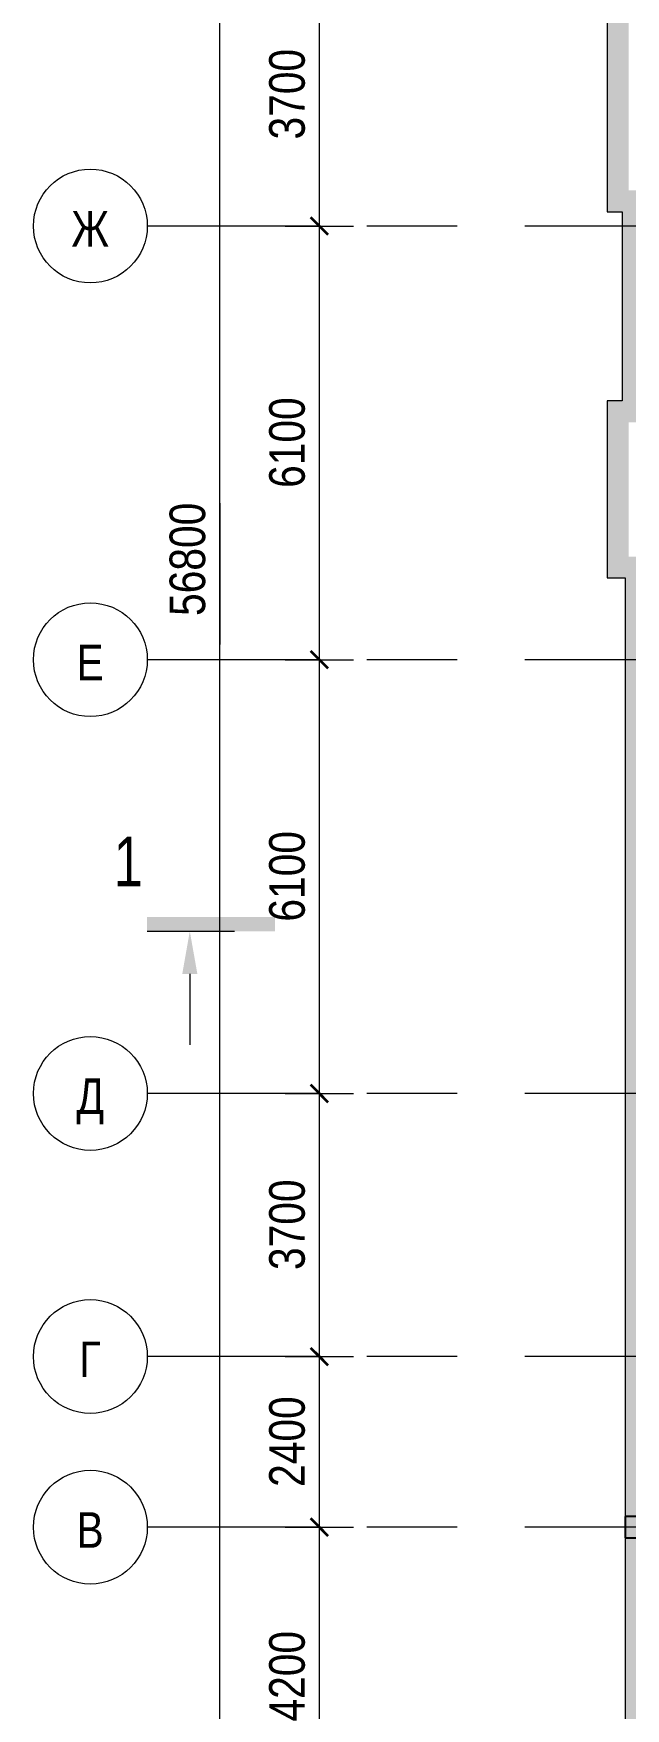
# Model space of a CAD drawing. Header units: millimetres. Extents: x 48966 to 155647, y -43515 to 30475.
# Drawn here: x 48966 to 57289, y -18433 to 5125 of the extents above; entities that cross this region are included whole.
import ezdxf

# ---------------------------------------------------------------- set-up
doc = ezdxf.new("R2010")
doc.units = ezdxf.units.MM
doc.linetypes.add('Осевые', pattern=[6350, 1270, -952.5, 3175, -952.5])
for name, color, linetype, lineweight in [('Колонны', 7, 'Continuous', 9), ('Колонны-1', 7, 'Continuous', 25), ('Оси', 7, 'Continuous', 9), ('Оси-1', 7, 'Continuous', 18), ('Оси-2', 7, 'Осевые', 9), ('Размеры', 7, 'Continuous', 9), ('Размеры-200', 7, 'Continuous', 9), ('Разрезы', 7, 'Continuous', 9), ('Стены', 7, 'Continuous', 9), ('Стены-1', 7, 'Continuous', 18), ('Штриховка разреза-2', 7, 'Continuous', 9)]:
    doc.layers.add(name, color=color, linetype=linetype, lineweight=lineweight)
doc.styles.add('Arial Narrow', font='Arial Narrow.ttf', dxfattribs={"height": 500})
doc.styles.add('Arial_1', font='Arial.ttf', dxfattribs={"width": 0.75, "height": 700})
doc.dimstyles.new('Диагональ_-_2_5_мм_Arial_narrow', dxfattribs={"dimscale": 304.8, "dimtxt": 511.715487, "dimasz": 0.787402, "dimexe": 1.574803, "dimexo": 0.0625, "dimgap": 0.19685, "dimtad": 1, "dimdec": 0, "dimzin": 0, "dimdsep": 46, "dimtxsty": 'Arial Narrow', "dimblk1": 'OBLIQUE', "dimblk2": 'OBLIQUE', "dimsah": 1, "dimcen": 0.09, "dimdle": 1.574803, "dimazin": 0, "dimtfac": 1, "dimtdec": 4, "dimtix": 1, "dimtmove": 0, "dimatfit": 3, "dimfxl": 1.574803, "dimfxlon": 1, "dimtvp": 1, "dimtolj": 1, "dimtzin": 0, "dimarcsym": 2})
doc.dimstyles.new('Диагональ_-_2_5_мм_Arial_narrow_1', dxfattribs={"dimscale": 304.8, "dimtxt": 511.715487, "dimasz": 0.787402, "dimexe": 1.574803, "dimexo": 0.0625, "dimgap": 0.19685, "dimtad": 1, "dimdec": 0, "dimzin": 0, "dimdsep": 46, "dimtxsty": 'Arial Narrow', "dimblk1": 'OBLIQUE', "dimblk2": 'OBLIQUE', "dimsah": 1, "dimcen": 0.09, "dimdle": 1.574803, "dimazin": 0, "dimtfac": 1, "dimtdec": 4, "dimtix": 1, "dimtmove": 1, "dimatfit": 3, "dimfxl": 1.574803, "dimfxlon": 1, "dimtvp": 1, "dimtolj": 1, "dimtzin": 0, "dimarcsym": 2})

# ---------------------------------------------------------------- blocks, each defined once
blk = doc.blocks.new('Колона монолитная38 - Колона монолитная-460930-План -2-го этажа на отм_ -16_650')
at = {"layer": 'Колонны'}
h = blk.add_hatch(dxfattribs=at)
h.set_pattern_fill('FP_22', color=256, style=0, pattern_type=2)
h.set_pattern_definition([(45, (910, 0), (-493.914, 493.914), []), (45, (1403.9, 0), (-493.914, 493.914), [873.125, -174.625, 6.706, -167.919])])
h.paths.add_polyline_path([(58942, -16033), (58942, -15733), (58192, -15733), (58192, -16033)], flags=0)
at = {"layer": 'Колонны-1'}
for p, q in [((58942, -15733), (58192, -15733)), ((58192, -15733), (58192, -16033)), ((58942, -16033), (58942, -15733)), ((58192, -16033), (58942, -16033))]:
    blk.add_line(p, q, dxfattribs=at)
blk = doc.blocks.new('Стена монолитная - Стена монолитная-463893-План -2-го этажа на отм_ -16_650')
at = {"layer": 'Штриховка разреза-2'}
h = blk.add_hatch(dxfattribs=at)
h.set_pattern_fill('FP_1', color=256, style=0, pattern_type=2)
h.set_pattern_definition([(45, (0, 0), (-493.914, 493.914), []), (45, (493.9, 0), (-493.914, 493.914), [873.125, -174.625, 6.706, -167.919])])
h.paths.add_polyline_path([(150600, -31683), (149464, -28563), (149198, -28563), (139688, -2433), (139941, -2341), (136417, 7342), (136164, 7250), (133890, 13496), (133761, 13880), (133620, 14260), (133469, 14636), (133308, 15008), (133136, 15375), (132955, 15737), (132763, 16094), (132561, 16445), (132349, 16791), (132128, 17130), (131898, 17463), (131658, 17790), (131409, 18109), (131152, 18422), (131331, 18601), (131027, 18974), (130714, 19339), (130392, 19695), (130060, 20042), (129718, 20381), (129368, 20710), (129010, 21030), (128643, 21341), (128268, 21641), (127872, 21941), (127495, 22212), (127097, 22482), (126692, 22741), (126280, 22989), (125863, 23226), (125438, 23452), (125009, 23667), (124573, 23871), (124132, 24062), (123687, 24242), (120934, 25332), (120559, 25419), (120508, 25147), (120076, 25222), (119643, 25287), (119208, 25342), (118772, 25387), (118335, 25422), (117898, 25447), (117460, 25462), (117022, 25467), (109837, 25467), (109837, 25717), (100342, 25717), (100342, 25467), (61832, 25467), (61593, 25461), (61356, 25442), (61120, 25411), (60883, 25367), (60654, 25312), (60426, 25244), (60201, 25165), (59981, 25074), (59766, 24971), (59557, 24858), (59354, 24733), (59157, 24598), (58968, 24453), (58787, 24298), (58614, 24134), (58450, 23962), (58296, 23781), (58151, 23592), (58016, 23395), (57891, 23192), (57778, 22983), (57675, 22768), (57584, 22548), (57497, 22297), (57437, 22095), (57381, 21863), (57338, 21629), (57307, 21393), (57288, 21155), (57282, 20917), (57282, 20357), (57032, 20357), (57032, 15267), (57282, 15267), (57282, 13317), (57132, 13317), (57132, 5867), (57032, 5867), (57032, 2617), (57242, 2617), (57242, -43), (57032, -43), (57032, -2533), (57282, -2533), (57282, -21043), (57032, -21043), (57032, -21693), (57038, -21931), (57055, -22169), (57085, -22406), (57126, -22641), (57178, -22873), (57242, -23103), (57317, -23329), (57404, -23551), (57501, -23769), (57608, -23982), (57727, -24189), (57855, -24390), (57993, -24584), (58140, -24772), (58297, -24952), (58462, -25124), (58635, -25287), (58817, -25442), (59005, -25588), (59201, -25724), (59403, -25850), (59612, -25967), (59825, -26073), (59937, -25832), (60094, -25902), (60254, -25966), (60439, -26030), (74496, -30679), (74908, -30809), (75323, -30927), (75742, -31032), (76163, -31126), (76587, -31207), (77013, -31276), (77441, -31333), (77870, -31377), (77877, -31303), (78352, -31335), (78347, -31413), (78661, -31429), (78953, -31435), (79257, -31433), (91782, -31433), (91782, -31683), (108582, -31683), (108582, -31433), (142682, -31433), (142682, -31583), (144482, -31583), (144482, -31683)], flags=0)
h.paths.add_polyline_path([(150172, -31383), (143082, -31383), (143082, -31133), (108282, -31133), (108282, -31383), (92082, -31383), (92082, -31133), (79253, -31133), (78960, -31135), (78666, -31129), (78671, -31055), (77604, -30984), (77598, -31049), (77256, -31007), (76915, -30958), (76572, -30900), (76170, -30821), (75771, -30731), (75374, -30630), (74981, -30518), (74591, -30395), (60511, -25738), (60327, -25672), (60146, -25598), (59969, -25514), (59797, -25423), (59684, -25665), (59492, -25554), (59306, -25433), (59126, -25304), (58953, -25165), (58786, -25019), (58627, -24864), (58476, -24702), (58293, -24483), (58254, -24433), (58122, -24249), (57999, -24059), (57885, -23863), (57782, -23662), (57689, -23456), (57606, -23245), (57534, -23031), (57472, -22813), (57422, -22592), (57382, -22369), (57354, -22145), (57337, -21919), (57332, -21612), (57332, -21343), (57582, -21343), (57582, -2233), (57332, -2233), (57332, -343), (57542, -343), (57542, 2917), (57332, 2917), (57332, 13017), (57582, 13017), (57582, 15567), (57332, 15567), (57332, 20057), (57582, 20057), (57582, 20917), (57588, 21147), (57607, 21377), (57638, 21605), (57681, 21831), (57737, 22054), (57804, 22274), (57883, 22490), (57974, 22702), (58077, 22908), (58190, 23108), (58314, 23302), (58448, 23489), (58592, 23669), (58746, 23840), (58909, 24003), (59080, 24156), (59260, 24301), (59447, 24435), (59641, 24559), (59841, 24672), (60047, 24774), (60259, 24865), (60475, 24945), (60695, 25012), (60918, 25068), (61144, 25111), (61372, 25142), (61602, 25161), (61832, 25167), (100642, 25167), (100642, 25417), (109537, 25417), (109537, 25167), (117027, 25167), (117429, 25163), (117830, 25150), (118231, 25129), (118752, 25089), (118852, 25079), (119297, 25030), (119468, 25010), (119776, 24967), (120083, 24920), (120472, 24852), (123521, 23985), (123942, 23816), (124376, 23630), (124772, 23448), (125179, 23248), (125581, 23038), (125978, 22818), (126369, 22587), (126754, 22347), (127133, 22097), (127505, 21837), (127870, 21568), (128229, 21290), (128580, 21003), (128955, 20679), (129260, 20402), (129589, 20089), (129967, 19707), (130024, 19647), (130334, 19313), (130636, 18972), (130928, 18623), (130720, 18462), (131013, 18079), (131297, 17688), (131570, 17291), (131835, 16887), (132089, 16477), (132333, 16061), (132572, 15629), (132791, 15211), (133005, 14778), (133208, 14341), (133400, 13898), (133581, 13451), (133752, 12999), (135984, 6866), (136237, 6958), (139557, -2162), (139351, -2237), (145045, -17883), (145067, -17883), (145067, -17943), (149042, -28863), (149254, -28863), (150061, -31080)], flags=0)
at = {"layer": 'Стены-1'}
for p, q in [((57032, 5867), (57032, 2617)), ((57032, 2617), (57242, 2617)), ((57242, 2617), (57242, -43)), ((57242, -43), (57032, -43)), ((57032, -43), (57032, -2533)), ((57032, -2533), (57282, -2533)), ((57282, -2533), (57282, -21043))]:
    blk.add_line(p, q, dxfattribs=at)
blk = doc.blocks.new('Ось сетки - По умолчанию 2-349628-План -2-го этажа на отм_ -16_650')
at = {"layer": 'Оси-1'}
blk.add_circle((0, 0), 4, dxfattribs=at)
blk = doc.blocks.new('Разрез - Номер сзади-234830-План -2-го этажа на отм_ -16_650')
at = {"layer": 'Разрезы'}
for points in [[(0, 0), (0, 1), (9, 1), (9, 0)], [(2.47, -3), (3, 0), (3.53, -3)]]:
    blk.add_hatch(color=256, dxfattribs=at).paths.add_polyline_path(points, flags=0)
blk.add_line((3, -3), (3, -8), dxfattribs=at)
blk = doc.blocks.new('DIMBLOCK17-План -2-го этажа на отм_ -16_650')
at = {"layer": 'Размеры-200', "lineweight": 35, "transparency": 16777216}
for points in [[(51585, 25417), (51465, 25537), (51705, 25297)], [(51585, -31383), (51465, -31263), (51705, -31503)]]:
    blk.add_hatch(color=256, dxfattribs=at).paths.add_polyline_path(points, flags=0)
at = {"layer": 'Размеры-200', "transparency": 16777216}
for p, q in [((51585, -31863), (51585, 25897)), ((51105, 25417), (52065, 25417)), ((51585, 25417), (51105, 25417)), ((51585, -1483), (51585, -3467)), ((51585, -3467), (51585, -2983)), ((51105, -31383), (52065, -31383)), ((51585, -31383), (51105, -31383))]:
    blk.add_line(p, q, dxfattribs=at)
at = {"layer": 'Размеры-200', "lineweight": 35, "transparency": 16777216}
for p, q in [((51585, 25417), (51465, 25537)), ((51465, 25537), (51705, 25297)), ((51705, 25297), (51585, 25417)), ((51585, -31383), (51465, -31263)), ((51465, -31263), (51705, -31503)), ((51705, -31503), (51585, -31383))]:
    blk.add_line(p, q, dxfattribs=at)
at = {"layer": 'Размеры-200', "color": 0, "transparency": 16777216, "insert": (50879, -3067), "char_height": 500, "width": 1900.66, "attachment_point": 1, "rotation": 90, "line_spacing_factor": 0.974696, "style": 'Arial Narrow'}
blk.add_mtext('56800', dxfattribs=at)
blk = doc.blocks.new('_Oblique')
at = {"color": 0, "linetype": 'ByBlock', "lineweight": -2}
blk.add_line((-0.5, -0.5), (0.5, 0.5), dxfattribs=at)
blk = doc.blocks.new('DIMBLOCK20-План -2-го этажа на отм_ -16_650')
at = {"layer": 'Размеры-200', "lineweight": 35, "transparency": 16777216}
for points in [[(52985, -15883), (52865, -15763), (53105, -16003)], [(52985, -20083), (52865, -19963), (53105, -20203)]]:
    blk.add_hatch(color=256, dxfattribs=at).paths.add_polyline_path(points, flags=0)
for p, q in [((52985, -15883), (52865, -15763)), ((52865, -15763), (53105, -16003)), ((53105, -16003), (52985, -15883)), ((52985, -20083), (52865, -19963)), ((52865, -19963), (53105, -20203)), ((53105, -20203), (52985, -20083))]:
    blk.add_line(p, q, dxfattribs=at)
at = {"layer": 'Размеры-200', "transparency": 16777216}
for p, q in [((52505, -15883), (53465, -15883)), ((52985, -15883), (52505, -15883)), ((52985, -20083), (52985, -15883)), ((52505, -20083), (53465, -20083)), ((52985, -20083), (52505, -20083))]:
    blk.add_line(p, q, dxfattribs=at)
at = {"layer": 'Размеры-200', "color": 0, "transparency": 16777216, "insert": (52279, -18616), "char_height": 500, "width": 1520.53, "attachment_point": 1, "rotation": 90, "line_spacing_factor": 0.974696, "style": 'Arial Narrow'}
blk.add_mtext('4200', dxfattribs=at)
blk = doc.blocks.new('DIMBLOCK21-План -2-го этажа на отм_ -16_650')
at = {"layer": 'Размеры-200', "lineweight": 35, "transparency": 16777216}
for points in [[(52985, -13483), (52865, -13363), (53105, -13603)], [(52985, -15883), (52865, -15763), (53105, -16003)]]:
    blk.add_hatch(color=256, dxfattribs=at).paths.add_polyline_path(points, flags=0)
for p, q in [((52985, -13483), (52865, -13363)), ((52865, -13363), (53105, -13603)), ((53105, -13603), (52985, -13483)), ((52985, -15883), (52865, -15763)), ((52865, -15763), (53105, -16003)), ((53105, -16003), (52985, -15883))]:
    blk.add_line(p, q, dxfattribs=at)
at = {"layer": 'Размеры-200', "transparency": 16777216}
for p, q in [((52505, -13483), (53465, -13483)), ((52985, -13483), (52505, -13483)), ((52985, -15883), (52985, -13483)), ((52505, -15883), (53465, -15883)), ((52985, -15883), (52505, -15883))]:
    blk.add_line(p, q, dxfattribs=at)
at = {"layer": 'Размеры-200', "color": 0, "transparency": 16777216, "insert": (52279, -15316), "char_height": 500, "width": 1520.53, "attachment_point": 1, "rotation": 90, "line_spacing_factor": 0.974696, "style": 'Arial Narrow'}
blk.add_mtext('2400', dxfattribs=at)
blk = doc.blocks.new('DIMBLOCK22-План -2-го этажа на отм_ -16_650')
at = {"layer": 'Размеры-200', "lineweight": 35, "transparency": 16777216}
for points in [[(52985, -9783), (52865, -9663), (53105, -9903)], [(52985, -13483), (52865, -13363), (53105, -13603)]]:
    blk.add_hatch(color=256, dxfattribs=at).paths.add_polyline_path(points, flags=0)
at = {"layer": 'Размеры-200', "transparency": 16777216}
for p, q in [((52505, -9783), (53465, -9783)), ((52985, -9783), (52505, -9783)), ((52985, -13483), (52985, -9783)), ((52505, -13483), (53465, -13483)), ((52985, -13483), (52505, -13483))]:
    blk.add_line(p, q, dxfattribs=at)
at = {"layer": 'Размеры-200', "lineweight": 35, "transparency": 16777216}
for p, q in [((52985, -9783), (52865, -9663)), ((52865, -9663), (53105, -9903)), ((53105, -9903), (52985, -9783)), ((52985, -13483), (52865, -13363)), ((52865, -13363), (53105, -13603)), ((53105, -13603), (52985, -13483))]:
    blk.add_line(p, q, dxfattribs=at)
at = {"layer": 'Размеры-200', "color": 0, "transparency": 16777216, "insert": (52279, -12266), "char_height": 500, "width": 1520.53, "attachment_point": 1, "rotation": 90, "line_spacing_factor": 0.974696, "style": 'Arial Narrow'}
blk.add_mtext('3700', dxfattribs=at)
blk = doc.blocks.new('DIMBLOCK23-План -2-го этажа на отм_ -16_650')
at = {"layer": 'Размеры-200', "lineweight": 35, "transparency": 16777216}
for points in [[(52985, -3683), (52865, -3563), (53105, -3803)], [(52985, -9783), (52865, -9663), (53105, -9903)]]:
    blk.add_hatch(color=256, dxfattribs=at).paths.add_polyline_path(points, flags=0)
at = {"layer": 'Размеры-200', "transparency": 16777216}
for p, q in [((52505, -3683), (53465, -3683)), ((52985, -3683), (52505, -3683)), ((52985, -9783), (52985, -3683)), ((52505, -9783), (53465, -9783)), ((52985, -9783), (52505, -9783))]:
    blk.add_line(p, q, dxfattribs=at)
at = {"layer": 'Размеры-200', "lineweight": 35, "transparency": 16777216}
for p, q in [((52985, -3683), (52865, -3563)), ((52865, -3563), (53105, -3803)), ((53105, -3803), (52985, -3683)), ((52985, -9783), (52865, -9663)), ((52865, -9663), (53105, -9903)), ((53105, -9903), (52985, -9783))]:
    blk.add_line(p, q, dxfattribs=at)
at = {"layer": 'Размеры-200', "color": 0, "transparency": 16777216, "insert": (52279, -7366), "char_height": 500, "width": 1520.53, "attachment_point": 1, "rotation": 90, "line_spacing_factor": 0.974696, "style": 'Arial Narrow'}
blk.add_mtext('6100', dxfattribs=at)
blk = doc.blocks.new('DIMBLOCK24-План -2-го этажа на отм_ -16_650')
at = {"layer": 'Размеры-200', "lineweight": 35, "transparency": 16777216}
for points in [[(52985, 2417), (52865, 2537), (53105, 2297)], [(52985, -3683), (52865, -3563), (53105, -3803)]]:
    blk.add_hatch(color=256, dxfattribs=at).paths.add_polyline_path(points, flags=0)
at = {"layer": 'Размеры-200', "transparency": 16777216}
for p, q in [((52505, 2417), (53465, 2417)), ((52985, 2417), (52505, 2417)), ((52985, -3683), (52985, 2417)), ((52505, -3683), (53465, -3683)), ((52985, -3683), (52505, -3683))]:
    blk.add_line(p, q, dxfattribs=at)
at = {"layer": 'Размеры-200', "lineweight": 35, "transparency": 16777216}
for p, q in [((52985, 2417), (52865, 2537)), ((52865, 2537), (53105, 2297)), ((53105, 2297), (52985, 2417)), ((52985, -3683), (52865, -3563)), ((52865, -3563), (53105, -3803)), ((53105, -3803), (52985, -3683))]:
    blk.add_line(p, q, dxfattribs=at)
at = {"layer": 'Размеры-200', "color": 0, "transparency": 16777216, "insert": (52279, -1266), "char_height": 500, "width": 1520.53, "attachment_point": 1, "rotation": 90, "line_spacing_factor": 0.974696, "style": 'Arial Narrow'}
blk.add_mtext('6100', dxfattribs=at)
blk = doc.blocks.new('DIMBLOCK25-План -2-го этажа на отм_ -16_650')
at = {"layer": 'Размеры-200', "lineweight": 35, "transparency": 16777216}
for points in [[(52985, 6117), (52865, 6237), (53105, 5997)], [(52985, 2417), (52865, 2537), (53105, 2297)]]:
    blk.add_hatch(color=256, dxfattribs=at).paths.add_polyline_path(points, flags=0)
for p, q in [((52985, 6117), (52865, 6237)), ((52865, 6237), (53105, 5997)), ((53105, 5997), (52985, 6117)), ((52985, 2417), (52865, 2537)), ((52865, 2537), (53105, 2297)), ((53105, 2297), (52985, 2417))]:
    blk.add_line(p, q, dxfattribs=at)
at = {"layer": 'Размеры-200', "transparency": 16777216}
for p, q in [((52505, 6117), (53465, 6117)), ((52985, 6117), (52505, 6117)), ((52985, 2417), (52985, 6117)), ((52505, 2417), (53465, 2417)), ((52985, 2417), (52505, 2417))]:
    blk.add_line(p, q, dxfattribs=at)
at = {"layer": 'Размеры-200', "color": 0, "transparency": 16777216, "insert": (52279, 3634), "char_height": 500, "width": 1520.53, "attachment_point": 1, "rotation": 90, "line_spacing_factor": 0.974696, "style": 'Arial Narrow'}
blk.add_mtext('3700', dxfattribs=at)

msp = doc.modelspace()

# ---------------------------------------------------------------- linework, layer by layer
at = {"layer": 'Оси-2'}
for p, q in [((150171.6, 2417.1), (50565.6, 2417.1)), ((150171.6, -3682.9), (50565.6, -3682.9)), ((150171.6, -9782.9), (50565.6, -9782.9)), ((150171.6, -13482.9), (50565.6, -13482.9)), ((150171.6, -15882.9), (50565.6, -15882.9))]:
    msp.add_line(p, q, dxfattribs=at)
at = {"layer": 'Разрезы'}
msp.add_line((50563.2, -7500.5), (51792.7, -7500.5), dxfattribs=at)

# ---------------------------------------------------------------- block references
at = {"layer": 'Колонны'}
msp.add_blockref('Колона монолитная38 - Колона монолитная-460930-План -2-го этажа на отм_ -16_650', (-910, 0), dxfattribs=at)
at = {"layer": 'Оси-1', "xscale": 199.9999999999999, "yscale": 199.9999999999999, "zscale": 199.9999999999999, "rotation": 89.99999999999982}
for p in [(49765.6, 2417.1), (49765.6, -3682.9), (49765.6, -9782.9), (49765.6, -13482.9), (49765.6, -15882.9)]:
    msp.add_blockref('Ось сетки - По умолчанию 2-349628-План -2-го этажа на отм_ -16_650', p, dxfattribs=at)
at = {"layer": 'Разрезы', "xscale": 199.9999999999999, "yscale": 199.9999999999999, "zscale": 199.9999999999999}
msp.add_blockref('Разрез - Номер сзади-234830-План -2-го этажа на отм_ -16_650', (50563.2, -7500.5), dxfattribs=at)
at = {"layer": 'Стены'}
msp.add_blockref('Стена монолитная - Стена монолитная-463893-План -2-го этажа на отм_ -16_650', (0, 0), dxfattribs=at)

# ---------------------------------------------------------------- texts
at = {"layer": 'Оси', "char_height": 500, "attachment_point": 1, "style": 'Arial Narrow'}
for s, insert, width in [('\\fArial Narrow|b0|i0|c204|p34|;Ж', (49498.4, 2627.7), 641.35), ('\\fArial Narrow|b0|i0|c204|p34|;Е', (49570.4, -3472.3), 464.979), ('\\fArial Narrow|b0|i0|c204|p34|;Д', (49570.4, -9572.3), 464.979), ('\\fArial Narrow|b0|i0|c204|p34|;Г', (49610.4, -13272.3), 368.776), ('\\fArial Narrow|b0|i0|c204|p34|;В', (49570.4, -15672.3), 464.979)]:
    msp.add_mtext(s, dxfattribs=dict(at, insert=insert, width=width))
at = {"layer": 'Разрезы', "insert": (50094, -6169.4), "char_height": 700, "width": 505.063, "attachment_point": 1, "style": 'Arial_1'}
msp.add_mtext('\\fArial|b0|i0|c204|p34|;\\W.75;1', dxfattribs=at)

# ---------------------------------------------------------------- dimensions: what is measured, and where the dimension line sits
at = {"layer": 'Размеры'}
dim = msp.add_linear_dim(base=(51585.5, 25417.1), p1=(51105.5, -31382.9), p2=(51105.5, 25417.1), angle=90, dimstyle='Диагональ_-_2_5_мм_Arial_narrow_1', override={"dimpost": '<>', "dimfxl": 56800}, dxfattribs=at)
dim.commit()
dim.dimension.update_dxf_attribs({"geometry": 'DIMBLOCK17-План -2-го этажа на отм_ -16_650', "text_midpoint": (51212.6, -2116.2), "dimtype": 160, "text_rotation": 90})
for base, p1, p2, override, picture, middle in [((52985.5, 6117.1), (52505.5, 2417.1), (52505.5, 6117.1), {"dimpost": '<>', "dimfxl": 3700}, 'DIMBLOCK25-План -2-го этажа на отм_ -16_650', (52670.2, 4267.1)), ((52985.5, 2417.1), (52505.5, -3682.9), (52505.5, 2417.1), {"dimpost": '<>', "dimfxl": 6100}, 'DIMBLOCK24-План -2-го этажа на отм_ -16_650', (52670.2, -632.9)), ((52985.5, -3682.9), (52505.5, -9782.9), (52505.5, -3682.9), {"dimpost": '<>', "dimfxl": 6100}, 'DIMBLOCK23-План -2-го этажа на отм_ -16_650', (52670.2, -6732.9)), ((52985.5, -9782.9), (52505.5, -13482.9), (52505.5, -9782.9), {"dimpost": '<>', "dimfxl": 3700}, 'DIMBLOCK22-План -2-го этажа на отм_ -16_650', (52670.2, -11632.9)), ((52985.5, -13482.9), (52505.5, -15882.9), (52505.5, -13482.9), {"dimpost": '<>', "dimfxl": 2400}, 'DIMBLOCK21-План -2-го этажа на отм_ -16_650', (52670.2, -14682.9)), ((52985.5, -15882.9), (52505.5, -20082.9), (52505.5, -15882.9), {"dimpost": '<>', "dimfxl": 4200}, 'DIMBLOCK20-План -2-го этажа на отм_ -16_650', (52670.2, -17982.9))]:
    dim = msp.add_linear_dim(base=base, p1=p1, p2=p2, angle=90, dimstyle='Диагональ_-_2_5_мм_Arial_narrow', override=override, dxfattribs=at)
    dim.commit()
    dim.dimension.update_dxf_attribs({"geometry": picture, "text_midpoint": middle})

doc.saveas('drawing.dxf')
